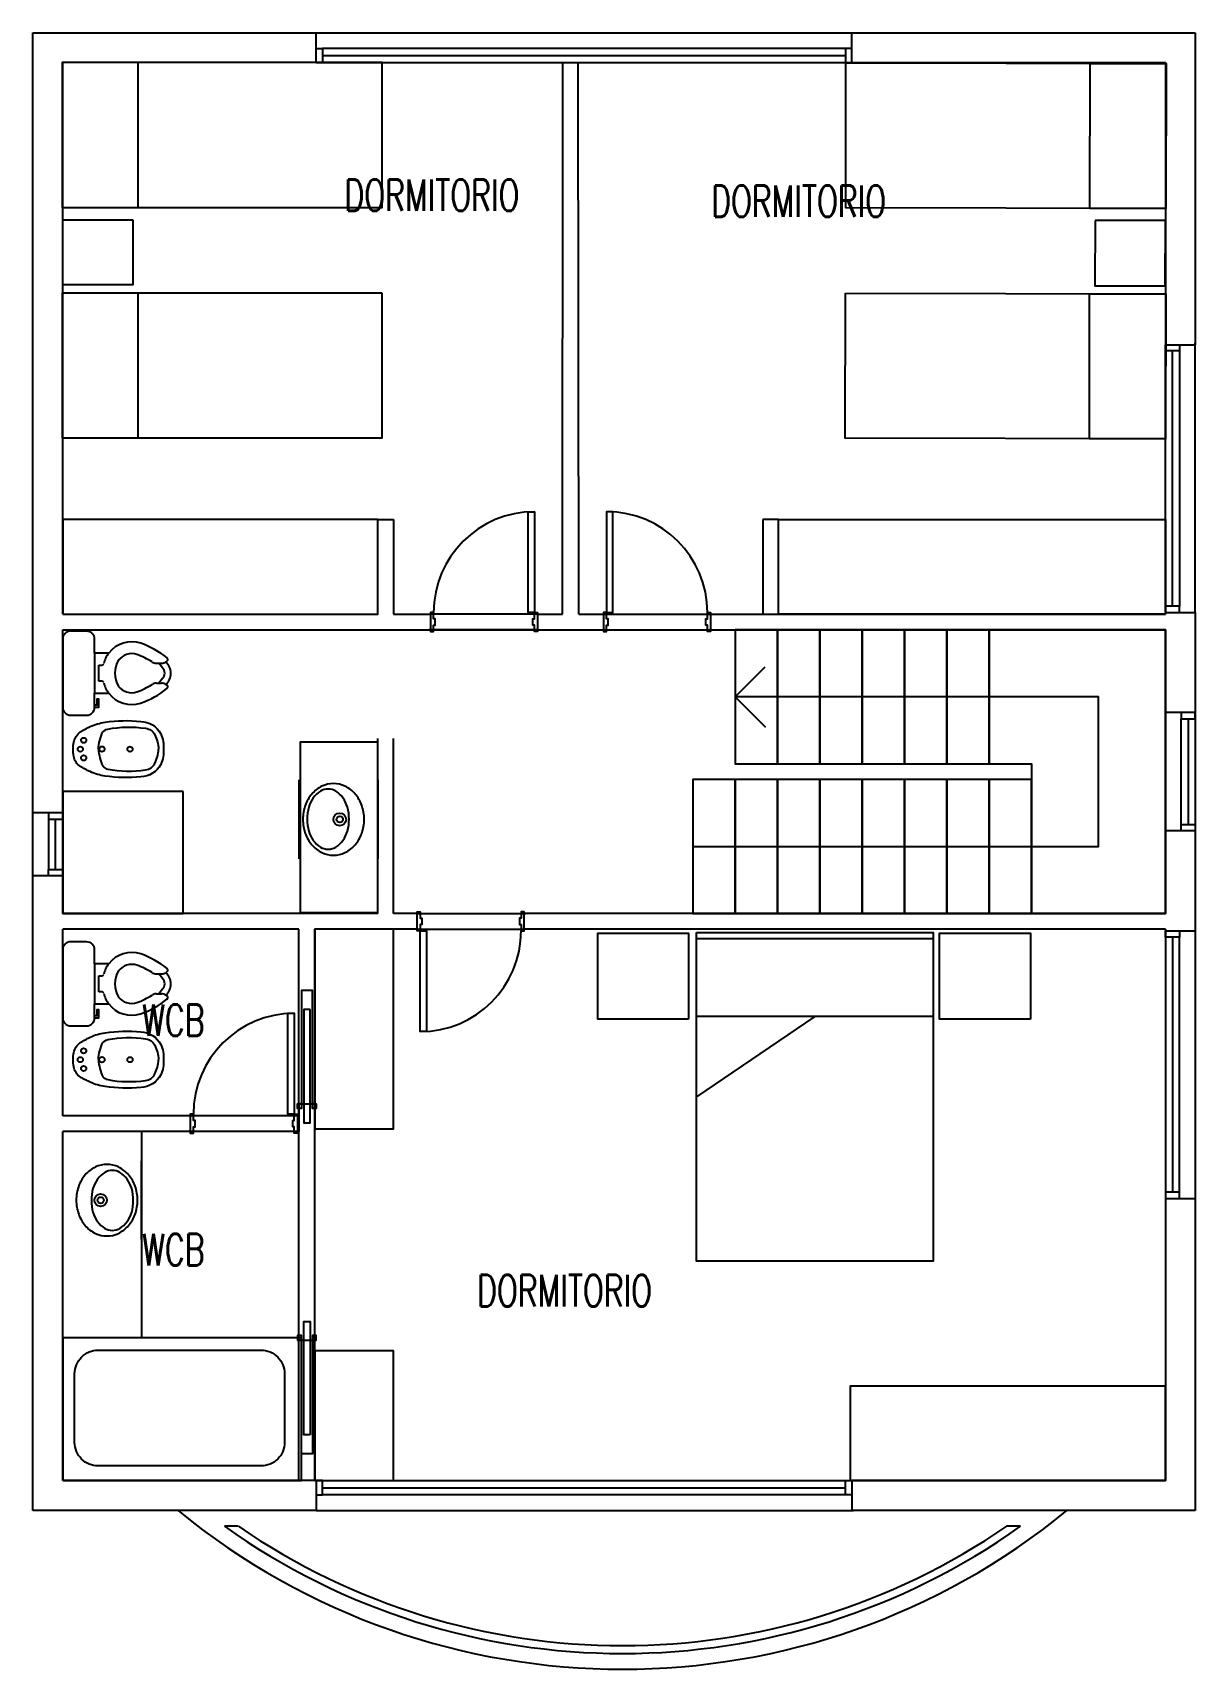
# Model space of a CAD drawing. Extents: x 1.9 to 17.8, y -1.2 to 9.2.
# Drawn here: x 1.89 to 9.27, y -1.2 to 9.19 of the extents above; entities that cross this region are included whole.
import ezdxf

# ---------------------------------------------------------------- set-up
doc = ezdxf.new("R2010")
doc.units = 0
doc.header["$MEASUREMENT"] = 0
doc.layers.get('0').update_dxf_attribs({"linetype": 'CONTINUOUS'})
for name, color, linetype in [('10-CARP-SLIA', 15, 'CONTINUOUS'), ('10-ESCALERA-3D', 2, 'CONTINUOUS'), ('11-CARP-DETA', 30, 'CONTINUOUS'), ('11-CARP-HOJA-PUER', 4, 'CONTINUOUS'), ('11-CARP-INSE-BLOQ', 1, 'CONTINUOUS'), ('11-CARP-MANO-ABRI', 30, 'CONTINUOUS'), ('11-CARP-MARC', 3, 'CONTINUOUS'), ('11-CARP-SLIA', 15, 'CONTINUOUS'), ('11-CARP-VENT', 4, 'CONTINUOUS'), ('11-CARP-VENT-ANRE', 4, 'CONTINUOUS'), ('11-ESCALERA', 2, 'CONTINUOUS'), ('11-M-A-100', 6, 'CONTINUOUS'), ('11-M-B-190', 6, 'CONTINUOUS'), ('11-MUEBLES', 140, 'CONTINUOUS'), ('11-SANITARIOS', 251, 'CONTINUOUS')]:
    doc.layers.add(name, color=color, linetype=linetype)
doc.styles.add('COTAS', font='ROMANS.shx', dxfattribs={"width": 0.7})

# ---------------------------------------------------------------- blocks, each defined once
blk = doc.blocks.new('SAPLS020')
at = {"linetype": 'ByBlock'}
for p, q in [((-0.203, -0.127), (-0.203, 0.127)), ((-0.633, 0.034), (-0.611, 0.063)), ((-0.595, 0.063), (-0.627, 0.063)), ((-0.248, 0.051), (-0.229, 0.051)), ((-0.229, 0.051), (-0.229, -0.051)), ((-0.633, -0.034), (-0.611, -0.063)), ((-0.595, -0.063), (-0.628, -0.063)), ((-0.229, -0.051), (-0.248, -0.051))]:
    blk.add_line(p, q, dxfattribs=at)
blk.add_lwpolyline([(-0.051, -0.267, 0.414214), (0, -0.216), (0, 0.216, 0.414214), (-0.051, 0.267), (-0.152, 0.267, 0.414214), (-0.203, 0.216), (-0.203, 0.127), (-0.292, 0.127, 0.320465), (-0.495, 0.19, 0.084082), (-0.662, 0.098, 0.442604), (-0.664, 0.079, 0.057779), (-0.655, 0.072, 0.435895), (-0.655, -0.071, 0.057779), (-0.664, -0.079, 0.442604), (-0.663, -0.097, 0.084082), (-0.496, -0.19, 0.320465), (-0.292, -0.127), (-0.203, -0.127), (-0.203, -0.216, 0.414214), (-0.152, -0.266), (-0.051, -0.266)], format="xyb", close=True, dxfattribs=at)
at = {"color": 30, "linetype": 'ByBlock'}
blk.add_lwpolyline([(-0.203, 0.216), (-0.229, 0.216), (-0.229, 0.165), (-0.216, 0.165), (-0.216, 0.203), (-0.203, 0.203)], dxfattribs=at)
at = {"linetype": 'ByBlock'}
for centre, radius, start, end in [((-0.305, -0.349), 0.496, 109.44, 122.0625), ((-0.438, 0.017), 0.107, 37.1083, 108.1837), ((-0.438, 0.017), 0.183, 13.8834, 37.1083), ((-0.627, 0.114), 0.0508, 237.3897, 270), ((-0.601, 0), 0.0466, 133.6028, 226.3972), ((-0.595, 0.114), 0.0508, 270, 302.0625), ((-0.486, 0), 0.155, 327.7973, 32.2027), ((-0.248, 0.063), 0.0127, 193.8834, 270), ((-0.628, -0.114), 0.0508, 90, 121.856), ((-0.595, -0.114), 0.0508, 57.9375, 90), ((-0.305, 0.349), 0.496, 237.9375, 250.56), ((-0.438, -0.017), 0.107, 251.8163, 322.8917), ((-0.438, -0.017), 0.183, 322.8917, 346.1166), ((-0.248, -0.063), 0.0127, 90, 166.1166)]:
    blk.add_arc(centre, radius, start, end, dxfattribs=at)
blk = doc.blocks.new('SAPLS001')
for p, q in [((-0.25, 0), (0.25, 0)), ((-0.25, -0.5), (0.25, -0.5))]:
    blk.add_line(p, q)
at = {"linetype": 'ByBlock'}
blk.add_lwpolyline([(0.227, -0.281, 0.113295), (0.211, -0.208, 0.103441), (0.161, -0.143, 0.092), (0.089, -0.102, 0.085275), (0, -0.086, 0.085275), (-0.089, -0.102, 0.092), (-0.161, -0.143, 0.103441), (-0.211, -0.208, 0.113295), (-0.227, -0.281, 0.113295), (-0.211, -0.354, 0.103441), (-0.161, -0.418, 0.092), (-0.089, -0.46, 0.085275), (0, -0.475, 0.085275), (0.089, -0.46, 0.092), (0.161, -0.418, 0.103441), (0.211, -0.354, 0.113295)], format="xyb", close=True, dxfattribs=at)
at = {"color": 30, "linetype": 'ByBlock'}
blk.add_lwpolyline([(0.189, -0.315, 0.13438), (0.176, -0.267, 0.106842), (0.133, -0.221, 0.082314), (0.074, -0.192, 0.07067), (-0.001, -0.182, 0.07067), (-0.077, -0.192, 0.082314), (-0.136, -0.221, 0.106842), (-0.179, -0.267, 0.13438), (-0.192, -0.315, 0.13438), (-0.179, -0.363, 0.106842), (-0.136, -0.409, 0.082314), (-0.077, -0.438, 0.07067), (-0.001, -0.448, 0.07067), (0.074, -0.438, 0.082314), (0.133, -0.409, 0.106842), (0.176, -0.363, 0.13438)], format="xyb", close=True, dxfattribs=at)
at = {"color": 30}
for radius in [0.04, 0.02]:
    blk.add_circle((0, -0.241), radius, dxfattribs=at)
blk = doc.blocks.new('*U14')
at = {"layer": '11-CARP-DETA'}
blk.add_line((-0.045, -0.16), (-0.045, 0.16), dxfattribs=at)
at = {"layer": '11-CARP-MARC'}
for points in [[(-0.09, 0.2), (-0.09, 0.16), (-0.045, 0.16), (-0.045, 0.16), (-0.045, 0.16), (-0.045, 0.16), (0, 0.16), (0, 0.2), (0, 0.2)], [(-0.09, -0.2), (-0.09, -0.16), (-0.045, -0.16), (-0.045, -0.16), (-0.045, -0.16), (-0.045, -0.16), (0, -0.16), (0, -0.2), (0, -0.2)]]:
    blk.add_lwpolyline(points, dxfattribs=at)
at = {"layer": '11-CARP-VENT'}
for p, q in [((-0.09, 0.16), (-0.09, -0.16)), ((0, -0.16), (0, 0.16))]:
    blk.add_line(p, q, dxfattribs=at)
at = {"layer": '11-CARP-VENT-ANRE'}
for p, q in [((-0.19, -0.2), (-0.19, 0.2)), ((0, -0.2), (0, 0.2))]:
    blk.add_line(p, q, dxfattribs=at)
at = {"layer": '11-M-B-190'}
for points in [[(0, 0.2), (-0.19, 0.2), (-0.19, 0.21)], [(0, -0.2), (-0.19, -0.2)]]:
    blk.add_lwpolyline(points, dxfattribs=at)
blk = doc.blocks.new('*U15')
at = {"layer": '11-CARP-DETA'}
blk.add_line((0.04, -0.045), (3.36, -0.045), dxfattribs=at)
at = {"layer": '11-CARP-MARC'}
for points in [[(0, -0.09), (0.04, -0.09), (0.04, -0.045), (0.04, -0.045), (0.04, -0.045), (0.04, -0.045), (0.04, 0), (0, 0), (0, 0)], [(3.4, -0.09), (3.36, -0.09), (3.36, -0.045), (3.36, -0.045), (3.36, -0.045), (3.36, -0.045), (3.36, 0), (3.4, 0), (3.4, 0)]]:
    blk.add_lwpolyline(points, dxfattribs=at)
at = {"layer": '11-CARP-VENT'}
for p, q in [((0.04, 0), (3.36, 0)), ((3.36, -0.09), (0.04, -0.09))]:
    blk.add_line(p, q, dxfattribs=at)
at = {"layer": '11-CARP-VENT-ANRE'}
for p, q in [((0, 0), (3.4, 0)), ((0, -0.19), (3.4, -0.19))]:
    blk.add_line(p, q, dxfattribs=at)
at = {"layer": '11-M-B-190'}
for points in [[(0, 0), (0, -0.19)], [(3.4, 0), (3.4, -0.19), (3.41, -0.19)]]:
    blk.add_lwpolyline(points, dxfattribs=at)
blk = doc.blocks.new('*U16')
at = {"layer": '11-CARP-DETA'}
blk.add_line((0.04, 0.045), (3.36, 0.045), dxfattribs=at)
at = {"layer": '11-CARP-MARC'}
for points in [[(0, 0.09), (0.04, 0.09), (0.04, 0.045), (0.04, 0.045), (0.04, 0.045), (0.04, 0.045), (0.04, 0), (0, 0), (0, 0)], [(3.4, 0.09), (3.36, 0.09), (3.36, 0.045), (3.36, 0.045), (3.36, 0.045), (3.36, 0.045), (3.36, 0), (3.4, 0), (3.4, 0)]]:
    blk.add_lwpolyline(points, dxfattribs=at)
at = {"layer": '11-CARP-VENT'}
for p, q in [((3.36, 0.09), (0.04, 0.09)), ((0.04, 0), (3.36, 0))]:
    blk.add_line(p, q, dxfattribs=at)
at = {"layer": '11-CARP-VENT-ANRE'}
for p, q in [((0, 0.19), (3.4, 0.19)), ((0, 0), (3.4, 0))]:
    blk.add_line(p, q, dxfattribs=at)
at = {"layer": '11-M-B-190'}
for points in [[(0, 0), (0, 0.19)], [(3.4, 0), (3.4, 0.19), (3.41, 0.19)]]:
    blk.add_lwpolyline(points, dxfattribs=at)
blk = doc.blocks.new('*U17')
at = {"layer": '11-CARP-DETA'}
blk.add_line((-0.045, 0.335), (-0.045, -0.335), dxfattribs=at)
at = {"layer": '11-CARP-MARC'}
for points in [[(-0.09, 0.375), (-0.09, 0.335), (-0.045, 0.335), (-0.045, 0.335), (-0.045, 0.335), (-0.045, 0.335), (0, 0.335), (0, 0.375), (0, 0.375)], [(-0.09, -0.375), (-0.09, -0.335), (-0.045, -0.335), (-0.045, -0.335), (-0.045, -0.335), (-0.045, -0.335), (0, -0.335), (0, -0.375), (0, -0.375)]]:
    blk.add_lwpolyline(points, dxfattribs=at)
at = {"layer": '11-CARP-VENT'}
for p, q in [((-0.09, -0.335), (-0.09, 0.335)), ((0, 0.335), (0, -0.335))]:
    blk.add_line(p, q, dxfattribs=at)
at = {"layer": '11-CARP-VENT-ANRE'}
for p, q in [((-0.19, 0.375), (-0.19, -0.375)), ((0, 0.375), (0, -0.375))]:
    blk.add_line(p, q, dxfattribs=at)
at = {"layer": '11-M-B-190'}
for points in [[(0, 0.375), (-0.19, 0.375)], [(0, -0.375), (-0.19, -0.375), (-0.19, -0.385)]]:
    blk.add_lwpolyline(points, dxfattribs=at)
blk = doc.blocks.new('*U18')
at = {"layer": '11-CARP-DETA'}
blk.add_line((0.045, 0.04), (0.045, 1.66), dxfattribs=at)
at = {"layer": '11-CARP-MARC'}
for points in [[(0.09, 1.7), (0.09, 1.66), (0.045, 1.66), (0.045, 1.66), (0.045, 1.66), (0.045, 1.66), (0, 1.66), (0, 1.7), (0, 1.7)], [(0.09, 0), (0.09, 0.04), (0.045, 0.04), (0.045, 0.04), (0.045, 0.04), (0.045, 0.04), (0, 0.04), (0, 0), (0, 0)]]:
    blk.add_lwpolyline(points, dxfattribs=at)
at = {"layer": '11-CARP-VENT'}
for p, q in [((0, 0.04), (0, 1.66)), ((0.09, 1.66), (0.09, 0.04))]:
    blk.add_line(p, q, dxfattribs=at)
at = {"layer": '11-CARP-VENT-ANRE'}
for p, q in [((0, 0), (0, 1.7)), ((0.19, 0), (0.19, 1.7))]:
    blk.add_line(p, q, dxfattribs=at)
at = {"layer": '11-M-B-190'}
for points in [[(0, 1.7), (0.19, 1.7), (0.19, 1.71)], [(0, 0), (0.19, 0)]]:
    blk.add_lwpolyline(points, dxfattribs=at)
blk = doc.blocks.new('SAPLS505')
blk.add_lwpolyline([(-0.097, -0.628, -0.262722), (-0.176, -0.5, -0.061431), (-0.171, -0.274, -0.073837), (-0.143, -0.178, -0.02136), (-0.11, -0.116, -0.217458), (-0.046, -0.075, -0.067695), (0, -0.071, -0.067639), (0.045, -0.075, -0.190009), (0.109, -0.116, -0.02136), (0.143, -0.178, -0.069685), (0.171, -0.274, -0.061431), (0.176, -0.5, -0.262722), (0.097, -0.628, -0.09682), (0, -0.645, -0.096471), (-0.097, -0.628)], format="xyb", close=True)
at = {"color": 30}
for points in [[(-0.127, -0.29, 0.084724), (-0.132, -0.53, 0.252864), (-0.091, -0.589, 0.103412), (-0.001, -0.612, 0.103412)], [(-0.001, -0.231, 0.087783), (-0.109, -0.258, 0.148188), (-0.127, -0.29, 0.09678)], [(0, -0.231, -0.087783), (0.109, -0.258, -0.148188), (0.127, -0.29, -0.09678)], [(0.127, -0.29, -0.084724), (0.132, -0.53, -0.252864), (0.091, -0.589, -0.103412), (0, -0.612, -0.103412)]]:
    blk.add_lwpolyline(points, format="xyb", dxfattribs=at)
for centre, radius in [((0, -0.116), 0.0166), ((-0.056, -0.137), 0.0166), ((0.056, -0.137), 0.0166), ((0, -0.253), 0.0171), ((0, -0.431), 0.0166)]:
    blk.add_circle(centre, radius, dxfattribs=at)
blk = doc.blocks.new('*U19')
at = {"layer": '11-CARP-HOJA-PUER'}
blk.add_lwpolyline([(-0.02, 0.01), (-0.06, 0.01), (-0.06, 0.65), (-0.02, 0.65), (-0.02, 0.01)], dxfattribs=at)
at = {"layer": '11-CARP-MANO-ABRI'}
blk.add_arc((-0.02, 0.01), 0.64, 90, 180, dxfattribs=at)
at = {"layer": '11-CARP-MARC'}
for points in [[(-0.68, -0.1), (-0.68, -0.11), (-0.66, -0.11), (-0.66, -0.07), (-0.65, -0.07), (-0.65, -0.03), (-0.66, -0.03), (-0.66, 0.01), (-0.68, 0.01), (-0.68, 0)], [(0, -0.1), (0, -0.11), (-0.02, -0.11), (-0.02, -0.07), (-0.03, -0.07), (-0.03, -0.03), (-0.02, -0.03), (-0.02, 0.01), (0, 0.01), (0, 0)]]:
    blk.add_lwpolyline(points, dxfattribs=at)
at = {"layer": '11-CARP-SLIA'}
for p, q in [((0, 0), (-0.68, 0)), ((0, -0.1), (-0.68, -0.1))]:
    blk.add_line(p, q, dxfattribs=at)
at = {"layer": '11-M-B-190'}
for points in [[(-0.68, 0), (-0.68, -0.1), (-0.69, -0.1)], [(0, 0), (0, -0.1)]]:
    blk.add_lwpolyline(points, dxfattribs=at)
blk = doc.blocks.new('*U20')
at = {"layer": '11-CARP-HOJA-PUER'}
for points in [[(0.07, 1.35), (0.03, 1.35), (0.03, 0.63), (0.07, 0.63), (0.07, 1.35)], [(0.07, -1.35), (0.03, -1.35), (0.03, -0.63), (0.07, -0.63), (0.07, -1.35)]]:
    blk.add_lwpolyline(points, dxfattribs=at)
at = {"layer": '11-CARP-MARC'}
for points in [[(0.1, 0.75), (0.11, 0.75), (0.11, 0.72), (0.085, 0.72), (0.085, 0.75), (0.085, 1.47), (0.015, 1.47), (0.015, 0.75), (0.015, 0.72), (-0.01, 0.72), (-0.01, 0.75), (0, 0.75)], [(0.1, -0.75), (0.11, -0.75), (0.11, -0.72), (0.085, -0.72), (0.085, -0.75), (0.085, -1.47), (0.015, -1.47), (0.015, -0.75), (0.015, -0.72), (-0.01, -0.72), (-0.01, -0.75), (0, -0.75)]]:
    blk.add_lwpolyline(points, dxfattribs=at)
at = {"layer": '11-CARP-SLIA'}
for p, q in [((0, -0.75), (0, 0.75)), ((0.1, -0.75), (0.1, 0.75))]:
    blk.add_line(p, q, dxfattribs=at)
at = {"layer": '11-M-A-100'}
for p, q in [((0.015, -0.75), (0, -0.75)), ((0.015, -1.47), (0.015, -0.75)), ((0.1, -0.75), (0.085, -0.75)), ((0.085, -0.75), (0.085, -1.47)), ((0.085, -1.47), (0.015, -1.47))]:
    blk.add_line(p, q, dxfattribs=at)
for points in [[(0.1, 0.75), (0.085, 0.75), (0.085, 1.47), (0.015, 1.47), (0.015, 0.75), (0, 0.75)], [(0, 0.75), (0.1, 0.75), (0.1, 0.76)], [(0, -0.75), (0.1, -0.75)]]:
    blk.add_lwpolyline(points, dxfattribs=at)
blk = doc.blocks.new('*U21')
at = {"layer": '11-CARP-DETA'}
blk.add_line((0.045, -0.04), (0.045, -1.66), dxfattribs=at)
at = {"layer": '11-CARP-MARC'}
for points in [[(0.09, 0), (0.09, -0.04), (0.045, -0.04), (0.045, -0.04), (0.045, -0.04), (0.045, -0.04), (0, -0.04), (0, 0), (0, 0)], [(0.09, -1.7), (0.09, -1.66), (0.045, -1.66), (0.045, -1.66), (0.045, -1.66), (0.045, -1.66), (0, -1.66), (0, -1.7), (0, -1.7)]]:
    blk.add_lwpolyline(points, dxfattribs=at)
at = {"layer": '11-CARP-VENT'}
for p, q in [((0, -0.04), (0, -1.66)), ((0.09, -1.66), (0.09, -0.04))]:
    blk.add_line(p, q, dxfattribs=at)
at = {"layer": '11-CARP-VENT-ANRE'}
for p, q in [((0, 0), (0, -1.7)), ((0.19, 0), (0.19, -1.7))]:
    blk.add_line(p, q, dxfattribs=at)
at = {"layer": '11-M-B-190'}
for points in [[(0, 0), (0.19, 0)], [(0, -1.7), (0.19, -1.7), (0.19, -1.71)]]:
    blk.add_lwpolyline(points, dxfattribs=at)
blk = doc.blocks.new('*U22')
at = {"layer": '11-CARP-HOJA-PUER'}
blk.add_lwpolyline([(-0.02, 0.01), (-0.06, 0.01), (-0.06, 0.65), (-0.02, 0.65), (-0.02, 0.01)], dxfattribs=at)
at = {"layer": '11-CARP-MANO-ABRI'}
blk.add_arc((-0.02, 0.01), 0.64, 90, 180, dxfattribs=at)
at = {"layer": '11-CARP-MARC'}
for points in [[(-0.68, -0.1), (-0.68, -0.11), (-0.66, -0.11), (-0.66, -0.07), (-0.65, -0.07), (-0.65, -0.03), (-0.66, -0.03), (-0.66, 0.01), (-0.68, 0.01), (-0.68, 0)], [(0, -0.1), (0, -0.11), (-0.02, -0.11), (-0.02, -0.07), (-0.03, -0.07), (-0.03, -0.03), (-0.02, -0.03), (-0.02, 0.01), (0, 0.01), (0, 0)]]:
    blk.add_lwpolyline(points, dxfattribs=at)
at = {"layer": '11-CARP-SLIA'}
for p, q in [((0, 0), (-0.68, 0)), ((0, -0.1), (-0.68, -0.1))]:
    blk.add_line(p, q, dxfattribs=at)
at = {"layer": '11-M-A-100'}
for points in [[(-0.68, 0), (-0.68, -0.1), (-0.69, -0.1)], [(0, 0), (0, -0.1)]]:
    blk.add_lwpolyline(points, dxfattribs=at)
blk = doc.blocks.new('*U23')
at = {"layer": '11-CARP-HOJA-PUER'}
blk.add_lwpolyline([(0.02, 0.01), (0.06, 0.01), (0.06, 0.65), (0.02, 0.65), (0.02, 0.01)], dxfattribs=at)
at = {"layer": '11-CARP-MANO-ABRI'}
blk.add_arc((0.02, 0.01), 0.64, 0, 90, dxfattribs=at)
at = {"layer": '11-CARP-MARC'}
for points in [[(0, -0.1), (0, -0.11), (0.02, -0.11), (0.02, -0.07), (0.03, -0.07), (0.03, -0.03), (0.02, -0.03), (0.02, 0.01), (0, 0.01), (0, 0)], [(0.68, -0.1), (0.68, -0.11), (0.66, -0.11), (0.66, -0.07), (0.65, -0.07), (0.65, -0.03), (0.66, -0.03), (0.66, 0.01), (0.68, 0.01), (0.68, 0)]]:
    blk.add_lwpolyline(points, dxfattribs=at)
at = {"layer": '11-CARP-SLIA'}
for p, q in [((0, 0), (0.68, 0)), ((0, -0.1), (0.68, -0.1))]:
    blk.add_line(p, q, dxfattribs=at)
at = {"layer": '11-M-A-100'}
for points in [[(0, 0), (0, -0.1)], [(0.68, 0), (0.68, -0.1), (0.69, -0.1)]]:
    blk.add_lwpolyline(points, dxfattribs=at)

msp = doc.modelspace()

# ---------------------------------------------------------------- linework, layer by layer
at = {"layer": '10-CARP-SLIA', "linetype": 'Continuous'}
for p, q in [((4.084, 5.5, 2.8), (4.084, 6.1, 2.8)), ((6.629, 5.5, 2.8), (6.629, 6.1, 2.8)), ((6.858, 2.946, 2.8), (6.107, 2.437, 2.8)), ((2.584, 2.216, 2.8), (2.584, 0.906, 2.8))]:
    msp.add_line(p, q, dxfattribs=at)
for points, elevation in [([(4.113, 9), (2.081, 9), (2.081, 8.08), (4.113, 8.08)], 2.8), ([(2.564, 9), (2.081, 9), (2.081, 8.08), (2.564, 8.08)], 2.8), ([(7.056, 8.998), (9.088, 8.994), (9.087, 8.074), (7.055, 8.078)], 5.6), ([(8.606, 8.995), (9.088, 8.994), (9.087, 8.074), (8.604, 8.075)], 5.6), ([(8.638, 7.999), (8.637, 7.584), (9.083, 7.583), (9.084, 7.998)], 2.8), ([(4.113, 7.538), (2.081, 7.538), (2.081, 6.618), (4.113, 6.618)], 2.8), ([(2.564, 7.538), (2.081, 7.538), (2.081, 6.618), (2.564, 6.618)], 2.8), ([(7.054, 7.536), (9.086, 7.532), (9.084, 6.612), (7.052, 6.616)], 5.6), ([(8.603, 7.533), (9.086, 7.532), (9.084, 6.612), (8.602, 6.613)], 5.6), ([(2.848, 4.375), (2.084, 4.375), (2.084, 3.6), (2.848, 3.6)], 2.8), ([(6.107, 3.479), (7.609, 3.479), (7.609, 1.394), (6.107, 1.394)], 2.8), ([(6.107, 3.441), (7.609, 3.441), (7.609, 2.946), (6.107, 2.946)], 2.8), ([(2.084, 0), (3.599, 0), (3.599, 0.906), (2.084, 0.906)], 2.8)]:
    msp.add_lwpolyline(points, close=True, dxfattribs=dict(at, elevation=elevation))
for points in [[(2.53, 8.003), (2.53, 7.589), (2.084, 7.589), (2.084, 8.003)], [(6.057, 2.929), (5.481, 2.929), (5.481, 3.475), (6.057, 3.475)], [(8.227, 2.929), (7.651, 2.929), (7.651, 3.475), (8.227, 3.475)]]:
    msp.add_lwpolyline(points, close=True, dxfattribs=at)
at = {"layer": '10-CARP-SLIA', "linetype": 'Continuous', "elevation": 2}
msp.add_lwpolyline([(2.31, 0.828), (3.343, 0.828, -0.414214), (3.493, 0.678), (3.493, 0.243, -0.414214), (3.343, 0.093), (2.31, 0.093, -0.414214), (2.16, 0.243), (2.16, 0.678, -0.414214)], format="xyb", close=True, dxfattribs=at)
at = {"layer": '10-ESCALERA-3D', "invisible_edges": 15}
for points in [[(4.881, 4.45, 1.4), (5.419, 4.45, 1.4), (5.15, 4.45, 1.225), (4.881, 4.45, 1.05)], [(4.881, 3.6, 1.05), (5.15, 3.6, 1.225), (5.419, 3.6, 1.4), (4.881, 3.6, 1.4)]]:
    msp.add_3dface(points, dxfattribs=at)
at = {"layer": '11-CARP-INSE-BLOQ'}
for p, q in [((3.199, -0.29, 2.8), (3.112, -0.29, 2.8)), ((8.164, -0.29, 2.8), (8.076, -0.29, 2.8))]:
    msp.add_line(p, q, dxfattribs=at)
for radius, start, end in [(4.355, 234.551, 305.449), (4.305, 235.4967, 304.5033)]:
    msp.add_arc((5.638, 3.258), radius, start, end, dxfattribs=at)
at = {"layer": '11-ESCALERA', "elevation": 2.8}
for points in [[(6.621, 5.4), (6.353, 5.4), (6.353, 4.55), (6.621, 4.55)], [(6.89, 5.4), (6.621, 5.4), (6.621, 4.55), (6.89, 4.55)], [(7.159, 5.4), (6.89, 5.4), (6.89, 4.55), (7.159, 4.55)], [(7.428, 5.4), (7.159, 5.4), (7.159, 4.55), (7.428, 4.55)], [(7.696, 5.4), (7.428, 5.4), (7.428, 4.55), (7.696, 4.55)], [(7.965, 5.4), (7.696, 5.4), (7.696, 4.55), (7.965, 4.55)], [(8.234, 3.6), (9.084, 3.6), (9.084, 5.4), (7.965, 5.4), (7.965, 4.55), (8.234, 4.55), (8.234, 4.45), (8.234, 4.45)], [(6.084, 3.6), (6.353, 3.6), (6.353, 4.45), (6.084, 4.45)], [(6.353, 3.6), (6.621, 3.6), (6.621, 4.45), (6.353, 4.45)], [(6.621, 3.6), (6.89, 3.6), (6.89, 4.45), (6.621, 4.45)], [(6.89, 3.6), (7.159, 3.6), (7.159, 4.45), (6.89, 4.45)], [(7.159, 3.6), (7.428, 3.6), (7.428, 4.45), (7.159, 4.45)], [(7.428, 3.6), (7.696, 3.6), (7.696, 4.45), (7.428, 4.45)], [(7.696, 3.6), (7.965, 3.6), (7.965, 4.45), (7.696, 4.45)], [(7.965, 3.6), (8.234, 3.6), (8.234, 4.45), (7.965, 4.45)]]:
    msp.add_lwpolyline(points, close=True, dxfattribs=at)
msp.add_lwpolyline([(6.084, 4.025), (8.659, 4.025), (8.659, 4.975), (6.353, 4.975), (6.543, 4.785), (6.353, 4.975), (6.543, 5.165)], dxfattribs=at)
at = {"layer": '11-M-A-100'}
for p, q in [((5.256, 5.5, 2.8), (5.26, 9, 2.8)), ((5.36, 5.5, 2.8), (5.356, 9, 2.8)), ((4.084, 6.1, 2.8), (4.184, 6.1, 2.8)), ((4.184, 6.1, 2.8), (4.184, 5.5, 2.8)), ((6.529, 6.1, 2.8), (6.529, 5.5, 2.8)), ((6.629, 6.1, 2.8), (6.529, 6.1, 2.8)), ((4.184, 5.5, 2.8), (4.419, 5.5, 2.8)), ((5.099, 5.5, 2.8), (5.256, 5.5, 2.8)), ((5.36, 5.5, 2.8), (5.517, 5.5, 2.8)), ((6.197, 5.5, 2.8), (9.084, 5.5, 2.8)), ((2.084, 5.4, 2.8), (4.083, 5.4, 2.8)), ((4.083, 5.4, 2.8), (5.517, 5.4, 2.8)), ((6.197, 5.4, 2.8), (9.084, 5.4, 2.8)), ((4.084, 3.6, 2.8), (4.084, 4.71, 2.8)), ((4.184, 3.6, 2.8), (4.184, 4.71, 2.8)), ((4.084, 3.6, 2.8), (2.084, 3.6, 2.8)), ((3.584, 3.6, 2.8), (3.584, 3.6, 2.8)), ((4.334, 3.6, 2.8), (4.184, 3.6, 2.8)), ((9.084, 3.6, 2.8), (5.014, 3.6, 2.8)), ((3.584, 3.5, 2.8), (2.084, 3.5, 2.8)), ((3.584, 2.316, 2.8), (3.584, 3.5, 2.8)), ((3.684, 2.391, 2.8), (3.684, 3.5, 2.8)), ((4.334, 3.5, 2.8), (3.684, 3.5, 2.8)), ((9.084, 3.5, 2.8), (5.014, 3.5, 2.8)), ((3.584, 2.391, 2.8), (3.584, 2.216, 2.8)), ((3.584, 0, 2.8), (3.584, 0.891, 2.8)), ((3.684, 0, 2.8), (3.684, 0.891, 2.8))]:
    msp.add_line(p, q, dxfattribs=at)
at = {"layer": '11-M-A-100', "elevation": 2.8}
for points in [[(2.084, 5.5), (4.084, 5.5), (4.084, 6.1), (2.084, 6.1)], [(9.084, 5.5), (6.629, 5.5), (6.629, 6.1), (9.084, 6.1)]]:
    msp.add_lwpolyline(points, close=True, dxfattribs=at)
at = {"layer": '11-M-A-100'}
msp.add_arc((5.638, 3.258), 4.455, 230.7055, 309.2945, dxfattribs=at)
at = {"layer": '11-M-B-190'}
for p, q in [((1.894, 4.239, 2.8), (1.894, 9.19, 2.8)), ((1.894, 9.19, 2.8), (3.694, 9.19, 2.8)), ((7.094, 9.19, 2.8), (9.274, 9.19, 2.8)), ((9.274, 9.19, 2.8), (9.274, 7.21, 2.8)), ((3.694, 9, 2.8), (2.084, 9, 2.8)), ((2.084, 5.5, 2.8), (2.084, 9, 2.8)), ((7.094, 9, 2.8), (9.084, 9, 2.8)), ((9.084, 9, 2.8), (9.084, 7.21, 2.8)), ((9.084, 5.51, 2.8), (9.084, 5.5, 2.8)), ((9.274, 5.51, 2.8), (9.274, 4.875, 2.8)), ((2.084, 4.239, 2.8), (2.084, 5.4, 2.8)), ((9.084, 5.4, 2.8), (9.084, 4.875, 2.8)), ((9.084, 4.125, 2.8), (9.084, 3.6, 2.8)), ((9.274, 4.125, 2.8), (9.274, 3.49, 2.8)), ((1.894, -0.19, 2.8), (1.894, 3.839, 2.8)), ((2.084, 3.6, 2.8), (2.084, 3.839, 2.8)), ((2.084, 2.316, 2.8), (2.084, 3.5, 2.8)), ((9.084, 3.5, 2.8), (9.084, 3.49, 2.8)), ((2.894, 2.316, 2.8), (2.084, 2.316, 2.8)), ((3.584, 2.316, 2.8), (3.574, 2.316, 2.8)), ((2.084, 0, 2.8), (2.084, 2.216, 2.8)), ((2.894, 2.216, 2.8), (2.084, 2.216, 2.8)), ((3.584, 2.216, 2.8), (3.574, 2.216, 2.8)), ((9.084, 1.79, 2.8), (9.084, 0, 2.8)), ((9.274, 1.79, 2.8), (9.274, -0.19, 2.8)), ((3.694, 0, 2.8), (2.084, 0, 2.8)), ((9.084, 0, 2.8), (7.094, 0, 2.8)), ((3.694, -0.19, 2.8), (1.894, -0.19, 2.8)), ((9.274, -0.19, 2.8), (7.094, -0.19, 2.8))]:
    msp.add_line(p, q, dxfattribs=at)
at = {"layer": '11-SANITARIOS'}
for points, elevation in [([(4.082, 3.603), (3.594, 3.603), (3.594, 4.69), (4.082, 4.69)], 2.799), ([(3.684, 2.233), (4.184, 2.233), (4.184, 3.5), (3.684, 3.5)], 2.8), ([(3.684, 0), (4.184, 0), (4.184, 0.824), (3.684, 0.824)], 2.8), ([(7.084, 0), (9.084, 0), (9.084, 0.6), (7.084, 0.6)], 2.8)]:
    msp.add_lwpolyline(points, close=True, dxfattribs=dict(at, elevation=elevation))

# ---------------------------------------------------------------- block references
at = {"layer": '11-CARP-INSE-BLOQ'}
for name, p in [('*U16', (3.694, 9, 2.8)), ('*U18', (9.084, 5.51, 2.8)), ('*U22', (5.099, 5.5, 2.8)), ('*U23', (5.517, 5.5, 2.8)), ('*U17', (9.274, 4.5, 2.8)), ('*U14', (2.084, 4.039, 2.8)), ('*U21', (9.084, 3.49, 2.8)), ('*U20', (3.584, 1.641, 2.8)), ('*U19', (3.574, 2.316, 2.8)), ('*U15', (3.694, 0, 2.8))]:
    msp.add_blockref(name, p, dxfattribs=at)
at = {"layer": '11-CARP-INSE-BLOQ', "rotation": 180}
msp.add_blockref('*U22', (4.334, 3.5, 2.8), dxfattribs=at)
at = {"layer": '11-SANITARIOS'}
for name, p, rotation in [('SAPLS020', (2.084, 5.125, 2.8), 180), ('SAPLS505', (2.08, 4.643, 2.8), 90), ('SAPLS001', (4.084, 4.197, 2.8), 270), ('SAPLS020', (2.084, 3.153, 2.8), 180), ('SAPLS505', (2.08, 2.672, 2.8), 90), ('SAPLS001', (2.084, 1.78, 2.8), 90)]:
    msp.add_blockref(name, p, dxfattribs=dict(at, rotation=rotation))

# ---------------------------------------------------------------- texts
at = {"layer": '10-CARP-SLIA', "color": 0, "linetype": 'Continuous', "style": 'COTAS', "width": 0.7}
for p in [(2.589, 2.823), (2.589, 1.366)]:
    msp.add_text('WCB', height=0.2, dxfattribs=at).set_placement(p)
at = {"layer": '11-MUEBLES', "color": 0, "linetype": 'Continuous', "char_height": 0.2, "width": 1.89, "attachment_point": 1, "style": 'COTAS'}
for insert in [(3.873, 8.259, 2), (6.201, 8.221, 2), (4.715, 1.306, 2)]:
    msp.add_mtext('DORMITORIO', dxfattribs=dict(at, insert=insert))

doc.saveas('drawing.dxf')
